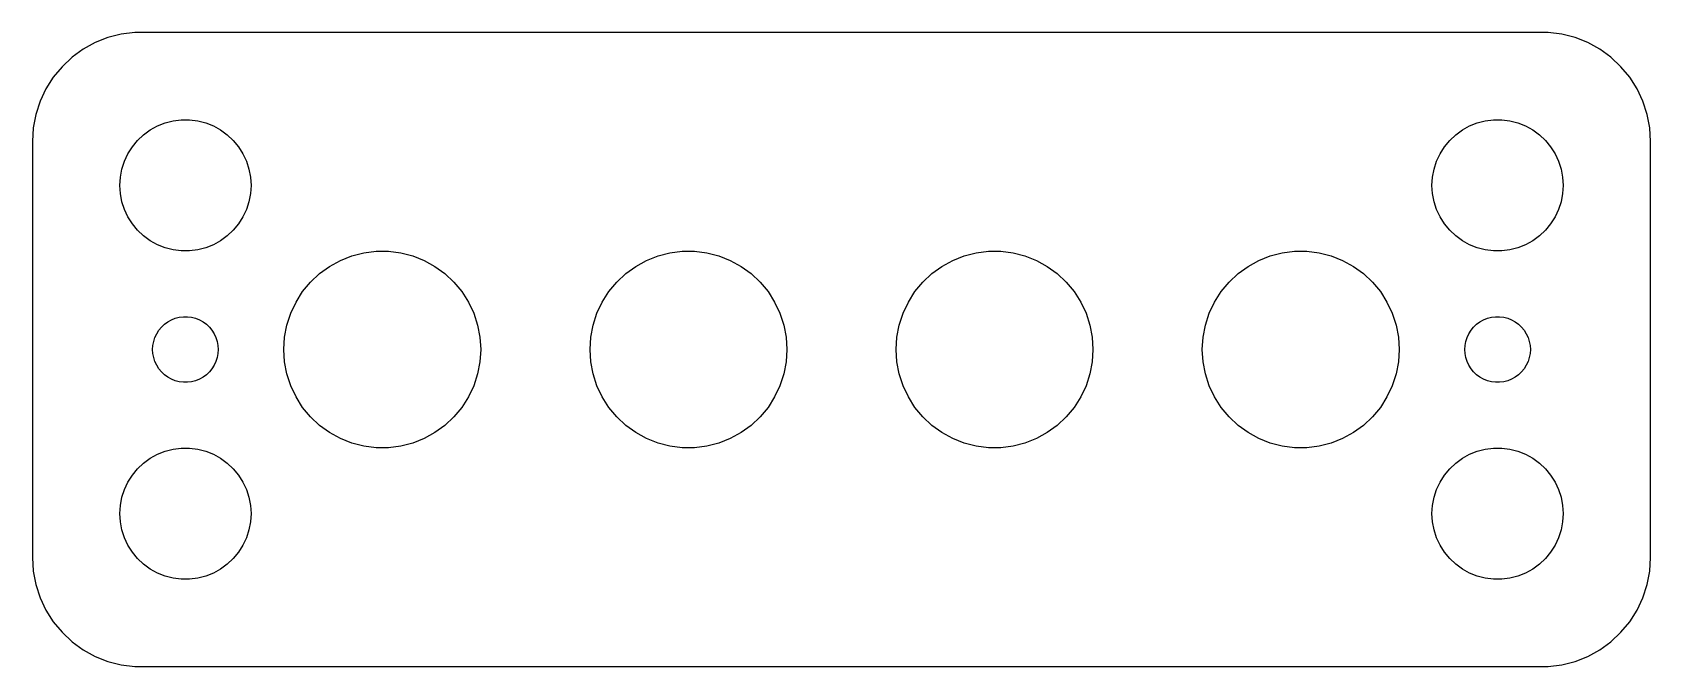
# Model space of a CAD drawing. Header units: metres. Extents: x -37 to 37, y -14.5 to 14.5.
import ezdxf

# ---------------------------------------------------------------- set-up
doc = ezdxf.new("R2010")
doc.units = ezdxf.units.M

msp = doc.modelspace()

# ---------------------------------------------------------------- linework, layer by layer
for p, q in [((-33.5451, 14.2553), (-34.1289, 14.0241)), ((-32.9369, 14.4114), (-33.5451, 14.2553)), ((-32.3139, 14.4901), (-32.9369, 14.4114)), ((32.3139, 14.4901), (-32.3139, 14.4901)), ((32.9369, 14.4114), (32.3139, 14.4901)), ((33.5451, 14.2553), (32.9369, 14.4114)), ((34.1289, 14.0241), (33.5451, 14.2553)), ((-35.1871, 13.3526), (-35.6448, 12.9227)), ((-34.6791, 13.7216), (-35.1871, 13.3526)), ((-34.1289, 14.0241), (-34.6791, 13.7216)), ((34.6791, 13.7216), (34.1289, 14.0241)), ((35.1871, 13.3526), (34.6791, 13.7216)), ((35.6448, 12.9227), (35.1871, 13.3526)), ((-35.6448, 12.9227), (-36.0451, 12.4389)), ((36.0451, 12.4389), (35.6448, 12.9227)), ((-36.3815, 11.9088), (-36.6489, 11.3406)), ((-36.0451, 12.4389), (-36.3815, 11.9088)), ((36.3815, 11.9088), (36.0451, 12.4389)), ((36.6489, 11.3406), (36.3815, 11.9088)), ((-36.6489, 11.3406), (-36.8429, 10.7434)), ((36.8429, 10.7434), (36.6489, 11.3406)), ((-36.8429, 10.7434), (-36.9606, 10.1267)), ((-30.927, 10.3532), (-30.5621, 10.4469)), ((-30.5621, 10.4469), (-30.1884, 10.4941)), ((-30.1884, 10.4941), (-29.8116, 10.4941)), ((-29.8116, 10.4941), (-29.4379, 10.4469)), ((-29.4379, 10.4469), (-29.0729, 10.3532)), ((29.0729, 10.3532), (29.4379, 10.4469)), ((29.4379, 10.4469), (29.8116, 10.4941)), ((29.8116, 10.4941), (30.1884, 10.4941)), ((30.1884, 10.4941), (30.5621, 10.4469)), ((30.5621, 10.4469), (30.927, 10.3532)), ((36.9606, 10.1267), (36.8429, 10.7434)), ((-36.9606, 10.1267), (-37, 9.5)), ((-32.1869, 9.55363), (-31.9123, 9.81154)), ((-31.9123, 9.81154), (-31.6075, 10.033)), ((-31.6075, 10.033), (-31.2773, 10.2145)), ((-31.2773, 10.2145), (-30.927, 10.3532)), ((-29.0729, 10.3532), (-28.7227, 10.2145)), ((-28.7227, 10.2145), (-28.3925, 10.033)), ((-28.3925, 10.033), (-28.0877, 9.81154)), ((-28.0877, 9.81154), (-27.8131, 9.55363)), ((27.8131, 9.55363), (28.0877, 9.81154)), ((28.0877, 9.81154), (28.3925, 10.033)), ((28.3925, 10.033), (28.7227, 10.2145)), ((28.7227, 10.2145), (29.0729, 10.3532)), ((30.927, 10.3532), (31.2773, 10.2145)), ((31.2773, 10.2145), (31.6075, 10.033)), ((31.6075, 10.033), (31.9123, 9.81154)), ((31.9123, 9.81154), (32.1869, 9.55363)), ((37, 9.5), (36.9606, 10.1267)), ((-37, 9.5), (-37, -9.5)), ((-32.7893, 8.60437), (-32.6289, 8.94525)), ((-32.6289, 8.94525), (-32.427, 9.26335)), ((-32.427, 9.26335), (-32.1869, 9.55363)), ((-27.8131, 9.55363), (-27.5729, 9.26335)), ((-27.5729, 9.26335), (-27.3711, 8.94525)), ((-27.3711, 8.94525), (-27.2107, 8.60437)), ((27.2107, 8.60437), (27.3711, 8.94525)), ((27.3711, 8.94525), (27.5729, 9.26335)), ((27.5729, 9.26335), (27.8131, 9.55363)), ((32.1869, 9.55363), (32.427, 9.26335)), ((32.427, 9.26335), (32.6289, 8.94525)), ((32.6289, 8.94525), (32.7893, 8.60437)), ((37, -9.5), (37, 9.5)), ((-32.9763, 7.87599), (-32.9057, 8.24606)), ((-32.9057, 8.24606), (-32.7893, 8.60437)), ((-27.2107, 8.60437), (-27.0942, 8.24606)), ((-27.0942, 8.24606), (-27.0237, 7.87599)), ((27.0237, 7.87599), (27.0942, 8.24606)), ((27.0942, 8.24606), (27.2107, 8.60437)), ((32.7893, 8.60437), (32.9057, 8.24606)), ((32.9057, 8.24606), (32.9763, 7.87599)), ((-33, 7.5), (-32.9763, 7.87599)), ((-32.9763, 7.12399), (-33, 7.5)), ((-27.0237, 7.87599), (-27, 7.5)), ((-27, 7.5), (-27.0237, 7.12399)), ((27, 7.5), (27.0237, 7.87599)), ((27.0237, 7.12399), (27, 7.5)), ((32.9763, 7.87599), (33, 7.5)), ((33, 7.5), (32.9763, 7.12399)), ((-32.9057, 6.75392), (-32.9763, 7.12399)), ((-32.7893, 6.39561), (-32.9057, 6.75392)), ((-27.0942, 6.75392), (-27.2107, 6.39561)), ((-27.0237, 7.12399), (-27.0942, 6.75392)), ((27.0942, 6.75392), (27.0237, 7.12399)), ((27.2107, 6.39561), (27.0942, 6.75392)), ((32.9057, 6.75392), (32.7893, 6.39561)), ((32.9763, 7.12399), (32.9057, 6.75392)), ((-32.6289, 6.05473), (-32.7893, 6.39561)), ((-32.427, 5.73663), (-32.6289, 6.05473)), ((-27.3711, 6.05473), (-27.5729, 5.73663)), ((-27.2107, 6.39561), (-27.3711, 6.05473)), ((27.3711, 6.05473), (27.2107, 6.39561)), ((27.5729, 5.73663), (27.3711, 6.05473)), ((32.6289, 6.05473), (32.427, 5.73663)), ((32.7893, 6.39561), (32.6289, 6.05473)), ((-32.1869, 5.44635), (-32.427, 5.73663)), ((-31.9123, 5.18845), (-32.1869, 5.44635)), ((-31.6075, 4.96701), (-31.9123, 5.18845)), ((-28.0877, 5.18845), (-28.3925, 4.96701)), ((-27.8131, 5.44635), (-28.0877, 5.18845)), ((-27.5729, 5.73663), (-27.8131, 5.44635)), ((27.8131, 5.44635), (27.5729, 5.73663)), ((28.0877, 5.18845), (27.8131, 5.44635)), ((28.3925, 4.96701), (28.0877, 5.18845)), ((31.9123, 5.18845), (31.6075, 4.96701)), ((32.1869, 5.44635), (31.9123, 5.18845)), ((32.427, 5.73663), (32.1869, 5.44635)), ((-31.2773, 4.78551), (-31.6075, 4.96701)), ((-30.927, 4.64682), (-31.2773, 4.78551)), ((-30.5621, 4.55313), (-30.927, 4.64682)), ((-30.1884, 4.50591), (-30.5621, 4.55313)), ((-29.8116, 4.50591), (-30.1884, 4.50591)), ((-29.4379, 4.55313), (-29.8116, 4.50591)), ((-29.0729, 4.64682), (-29.4379, 4.55313)), ((-28.7227, 4.78551), (-29.0729, 4.64682)), ((-28.3925, 4.96701), (-28.7227, 4.78551)), ((-21.8432, 4.42029), (-21.2825, 4.49112)), ((-21.2825, 4.49112), (-20.7174, 4.49112)), ((-20.7174, 4.49112), (-20.1568, 4.42029)), ((-7.8432, 4.42029), (-7.28255, 4.49112)), ((-7.28255, 4.49112), (-6.71744, 4.49112)), ((-6.71744, 4.49112), (-6.15678, 4.42029)), ((6.15678, 4.42029), (6.71744, 4.49112)), ((6.71744, 4.49112), (7.28255, 4.49112)), ((7.28255, 4.49112), (7.8432, 4.42029)), ((20.1568, 4.42029), (20.7174, 4.49112)), ((20.7174, 4.49112), (21.2825, 4.49112)), ((21.2825, 4.49112), (21.8432, 4.42029)), ((28.7227, 4.78551), (28.3925, 4.96701)), ((29.0729, 4.64682), (28.7227, 4.78551)), ((29.4379, 4.55313), (29.0729, 4.64682)), ((29.8116, 4.50591), (29.4379, 4.55313)), ((30.1884, 4.50591), (29.8116, 4.50591)), ((30.5621, 4.55313), (30.1884, 4.50591)), ((30.927, 4.64682), (30.5621, 4.55313)), ((31.2773, 4.78551), (30.927, 4.64682)), ((31.6075, 4.96701), (31.2773, 4.78551)), ((-23.8684, 3.4673), (-23.4112, 3.79947)), ((-23.4112, 3.79947), (-22.916, 4.07172)), ((-22.916, 4.07172), (-22.3906, 4.27974)), ((-22.3906, 4.27974), (-21.8432, 4.42029)), ((-20.1568, 4.42029), (-19.6094, 4.27974)), ((-19.6094, 4.27974), (-19.084, 4.07172)), ((-19.084, 4.07172), (-18.5888, 3.79947)), ((-18.5888, 3.79947), (-18.1316, 3.4673)), ((-9.86839, 3.4673), (-9.41121, 3.79947)), ((-9.41121, 3.79947), (-8.916, 4.07172)), ((-8.916, 4.07172), (-8.39056, 4.27974)), ((-8.39056, 4.27974), (-7.8432, 4.42029)), ((-6.15678, 4.42029), (-5.60942, 4.27974)), ((-5.60942, 4.27974), (-5.08398, 4.07172)), ((-5.08398, 4.07172), (-4.58878, 3.79947)), ((-4.58878, 3.79947), (-4.13159, 3.4673)), ((4.13159, 3.4673), (4.58878, 3.79947)), ((4.58878, 3.79947), (5.08398, 4.07172)), ((5.08398, 4.07172), (5.60942, 4.27974)), ((5.60942, 4.27974), (6.15678, 4.42029)), ((7.8432, 4.42029), (8.39056, 4.27974)), ((8.39056, 4.27974), (8.916, 4.07172)), ((8.916, 4.07172), (9.41121, 3.79947)), ((9.41121, 3.79947), (9.86839, 3.4673)), ((18.1316, 3.4673), (18.5888, 3.79947)), ((18.5888, 3.79947), (19.084, 4.07172)), ((19.084, 4.07172), (19.6094, 4.27974)), ((19.6094, 4.27974), (20.1568, 4.42029)), ((21.8432, 4.42029), (22.3906, 4.27974)), ((22.3906, 4.27974), (22.916, 4.07172)), ((22.916, 4.07172), (23.4112, 3.79947)), ((23.4112, 3.79947), (23.8684, 3.4673)), ((-24.6406, 2.64502), (-24.2803, 3.08046)), ((-24.2803, 3.08046), (-23.8684, 3.4673)), ((-18.1316, 3.4673), (-17.7196, 3.08046)), ((-17.7196, 3.08046), (-17.3594, 2.64502)), ((-10.6406, 2.64502), (-10.2803, 3.08046)), ((-10.2803, 3.08046), (-9.86839, 3.4673)), ((-4.13159, 3.4673), (-3.71964, 3.08046)), ((-3.71964, 3.08046), (-3.35942, 2.64502)), ((3.35942, 2.64502), (3.71964, 3.08046)), ((3.71964, 3.08046), (4.13159, 3.4673)), ((9.86839, 3.4673), (10.2803, 3.08046)), ((10.2803, 3.08046), (10.6406, 2.64502)), ((17.3594, 2.64502), (17.7196, 3.08046)), ((17.7196, 3.08046), (18.1316, 3.4673)), ((23.8684, 3.4673), (24.2803, 3.08046)), ((24.2803, 3.08046), (24.6406, 2.64502)), ((-24.9434, 2.16788), (-24.6406, 2.64502)), ((-17.3594, 2.64502), (-17.0566, 2.16788)), ((-10.9434, 2.16788), (-10.6406, 2.64502)), ((-3.35942, 2.64502), (-3.05661, 2.16788)), ((3.05661, 2.16788), (3.35942, 2.64502)), ((10.6406, 2.64502), (10.9434, 2.16788)), ((17.0566, 2.16788), (17.3594, 2.64502)), ((24.6406, 2.64502), (24.9434, 2.16788)), ((-30.2811, 1.47342), (-30.0942, 1.49704)), ((-30.0942, 1.49704), (-29.9058, 1.49704)), ((-29.9058, 1.49704), (-29.7189, 1.47342)), ((-25.3586, 1.11909), (-25.184, 1.65656)), ((-25.184, 1.65656), (-24.9434, 2.16788)), ((-17.0566, 2.16788), (-16.816, 1.65656)), ((-16.816, 1.65656), (-16.6414, 1.11909)), ((-11.3586, 1.11909), (-11.184, 1.65656)), ((-11.184, 1.65656), (-10.9434, 2.16788)), ((-3.05661, 2.16788), (-2.81599, 1.65656)), ((-2.81599, 1.65656), (-2.64137, 1.11909)), ((2.64137, 1.11909), (2.81599, 1.65656)), ((2.81599, 1.65656), (3.05661, 2.16788)), ((10.9434, 2.16788), (11.184, 1.65656)), ((11.184, 1.65656), (11.3586, 1.11909)), ((16.6414, 1.11909), (16.816, 1.65656)), ((16.816, 1.65656), (17.0566, 2.16788)), ((24.9434, 2.16788), (25.184, 1.65656)), ((25.184, 1.65656), (25.3586, 1.11909)), ((29.7189, 1.47342), (29.9058, 1.49704)), ((29.9058, 1.49704), (30.0942, 1.49704)), ((30.0942, 1.49704), (30.2811, 1.47342)), ((-31.3145, 0.722626), (-31.2135, 0.881668)), ((-31.2135, 0.881668), (-31.0934, 1.02681)), ((-31.0934, 1.02681), (-30.9561, 1.15576)), ((-30.9561, 1.15576), (-30.8037, 1.26648)), ((-30.8037, 1.26648), (-30.6387, 1.35724)), ((-30.6387, 1.35724), (-30.4635, 1.42657)), ((-30.4635, 1.42657), (-30.2811, 1.47342)), ((-29.7189, 1.47342), (-29.5365, 1.42657)), ((-29.5365, 1.42657), (-29.3613, 1.35724)), ((-29.3613, 1.35724), (-29.1963, 1.26648)), ((-29.1963, 1.26648), (-29.0439, 1.15576)), ((-29.0439, 1.15576), (-28.9065, 1.02681)), ((-28.9065, 1.02681), (-28.7865, 0.881668)), ((-28.7865, 0.881668), (-28.6855, 0.722626)), ((-25.4645, 0.563995), (-25.3586, 1.11909)), ((-16.6414, 1.11909), (-16.5355, 0.563995)), ((-11.4645, 0.563995), (-11.3586, 1.11909)), ((-2.64137, 1.11909), (-2.53548, 0.563995)), ((2.53548, 0.563995), (2.64137, 1.11909)), ((11.3586, 1.11909), (11.4645, 0.563995)), ((16.5355, 0.563995), (16.6414, 1.11909)), ((25.3586, 1.11909), (25.4645, 0.563995)), ((28.6855, 0.722626), (28.7865, 0.881668)), ((28.7865, 0.881668), (28.9065, 1.02681)), ((28.9065, 1.02681), (29.0439, 1.15576)), ((29.0439, 1.15576), (29.1963, 1.26648)), ((29.1963, 1.26648), (29.3613, 1.35724)), ((29.3613, 1.35724), (29.5365, 1.42657)), ((29.5365, 1.42657), (29.7189, 1.47342)), ((30.2811, 1.47342), (30.4635, 1.42657)), ((30.4635, 1.42657), (30.6387, 1.35724)), ((30.6387, 1.35724), (30.8037, 1.26648)), ((30.8037, 1.26648), (30.9561, 1.15576)), ((30.9561, 1.15576), (31.0934, 1.02681)), ((31.0934, 1.02681), (31.2135, 0.881668)), ((31.2135, 0.881668), (31.3145, 0.722626)), ((-31.5, 0), (-31.4882, 0.187988)), ((-31.4882, -0.187988), (-31.5, 0)), ((-31.4882, 0.187988), (-31.4529, 0.373032)), ((-31.4529, 0.373032), (-31.3947, 0.552185)), ((-31.3947, 0.552185), (-31.3145, 0.722626)), ((-28.6855, 0.722626), (-28.6053, 0.552185)), ((-28.6053, 0.552185), (-28.5471, 0.373032)), ((-28.5471, 0.373032), (-28.5118, 0.187988)), ((-28.5118, 0.187988), (-28.5, 0)), ((-28.5, 0), (-28.5118, -0.187988)), ((-25.5, 0), (-25.4645, 0.563995)), ((-25.4645, -0.563995), (-25.5, 0)), ((-16.5355, 0.563995), (-16.5, 0)), ((-16.5, 0), (-16.5355, -0.563995)), ((-11.5, 0), (-11.4645, 0.563995)), ((-11.4645, -0.563995), (-11.5, 0)), ((-2.53548, 0.563995), (-2.5, 0)), ((-2.5, 0), (-2.53548, -0.563995)), ((2.5, 0), (2.53548, 0.563995)), ((2.53548, -0.563995), (2.5, 0)), ((11.4645, 0.563995), (11.5, 0)), ((11.5, 0), (11.4645, -0.563995)), ((16.5, 0), (16.5355, 0.563995)), ((16.5355, -0.563995), (16.5, 0)), ((25.4645, 0.563995), (25.5, 0)), ((25.5, 0), (25.4645, -0.563995)), ((28.5, 0), (28.5118, 0.187988)), ((28.5118, -0.187988), (28.5, 0)), ((28.5118, 0.187988), (28.5471, 0.373032)), ((28.5471, 0.373032), (28.6053, 0.552185)), ((28.6053, 0.552185), (28.6855, 0.722626)), ((31.3145, 0.722626), (31.3947, 0.552185)), ((31.3947, 0.552185), (31.4529, 0.373032)), ((31.4529, 0.373032), (31.4882, 0.187988)), ((31.4882, 0.187988), (31.5, 0)), ((31.5, 0), (31.4882, -0.187988)), ((-31.4529, -0.373032), (-31.4882, -0.187988)), ((-31.3947, -0.552185), (-31.4529, -0.373032)), ((-31.3145, -0.722626), (-31.3947, -0.552185)), ((-31.2135, -0.881668), (-31.3145, -0.722626)), ((-28.6855, -0.722626), (-28.7865, -0.881668)), ((-28.6053, -0.552185), (-28.6855, -0.722626)), ((-28.5471, -0.373032), (-28.6053, -0.552185)), ((-28.5118, -0.187988), (-28.5471, -0.373032)), ((-25.3586, -1.11909), (-25.4645, -0.563995)), ((-16.5355, -0.563995), (-16.6414, -1.11909)), ((-11.3586, -1.11909), (-11.4645, -0.563995)), ((-2.53548, -0.563995), (-2.64137, -1.11909)), ((2.64137, -1.11909), (2.53548, -0.563995)), ((11.4645, -0.563995), (11.3586, -1.11909)), ((16.6414, -1.11909), (16.5355, -0.563995)), ((25.4645, -0.563995), (25.3586, -1.11909)), ((28.5471, -0.373032), (28.5118, -0.187988)), ((28.6053, -0.552185), (28.5471, -0.373032)), ((28.6855, -0.722626), (28.6053, -0.552185)), ((28.7865, -0.881668), (28.6855, -0.722626)), ((31.3145, -0.722626), (31.2135, -0.881668)), ((31.3947, -0.552185), (31.3145, -0.722626)), ((31.4529, -0.373032), (31.3947, -0.552185)), ((31.4882, -0.187988), (31.4529, -0.373032)), ((-31.0934, -1.02681), (-31.2135, -0.881668)), ((-30.9561, -1.15576), (-31.0934, -1.02681)), ((-30.8037, -1.26648), (-30.9561, -1.15576)), ((-30.6387, -1.35724), (-30.8037, -1.26648)), ((-30.4635, -1.42657), (-30.6387, -1.35724)), ((-30.2811, -1.47342), (-30.4635, -1.42657)), ((-30.0942, -1.49704), (-30.2811, -1.47342)), ((-29.7189, -1.47342), (-29.9058, -1.49704)), ((-29.5365, -1.42657), (-29.7189, -1.47342)), ((-29.3613, -1.35724), (-29.5365, -1.42657)), ((-29.1963, -1.26648), (-29.3613, -1.35724)), ((-29.0439, -1.15576), (-29.1963, -1.26648)), ((-28.9065, -1.02681), (-29.0439, -1.15576)), ((-28.7865, -0.881668), (-28.9065, -1.02681)), ((-25.184, -1.65656), (-25.3586, -1.11909)), ((-16.6414, -1.11909), (-16.816, -1.65656)), ((-11.184, -1.65656), (-11.3586, -1.11909)), ((-2.64137, -1.11909), (-2.81599, -1.65656)), ((2.81599, -1.65656), (2.64137, -1.11909)), ((11.3586, -1.11909), (11.184, -1.65656)), ((16.816, -1.65656), (16.6414, -1.11909)), ((25.3586, -1.11909), (25.184, -1.65656)), ((28.9065, -1.02681), (28.7865, -0.881668)), ((29.0439, -1.15576), (28.9065, -1.02681)), ((29.1963, -1.26648), (29.0439, -1.15576)), ((29.3613, -1.35724), (29.1963, -1.26648)), ((29.5365, -1.42657), (29.3613, -1.35724)), ((29.7189, -1.47342), (29.5365, -1.42657)), ((29.9058, -1.49704), (29.7189, -1.47342)), ((30.2811, -1.47342), (30.0942, -1.49704)), ((30.4635, -1.42657), (30.2811, -1.47342)), ((30.6387, -1.35724), (30.4635, -1.42657)), ((30.8037, -1.26648), (30.6387, -1.35724)), ((30.9561, -1.15576), (30.8037, -1.26648)), ((31.0934, -1.02681), (30.9561, -1.15576)), ((31.2135, -0.881668), (31.0934, -1.02681)), ((-29.9058, -1.49704), (-30.0942, -1.49704)), ((-24.9434, -2.16788), (-25.184, -1.65656)), ((-24.6406, -2.64502), (-24.9434, -2.16788)), ((-17.0566, -2.16788), (-17.3594, -2.64502)), ((-16.816, -1.65656), (-17.0566, -2.16788)), ((-10.9434, -2.16788), (-11.184, -1.65656)), ((-10.6406, -2.64502), (-10.9434, -2.16788)), ((-3.05661, -2.16788), (-3.35942, -2.64502)), ((-2.81599, -1.65656), (-3.05661, -2.16788)), ((3.05661, -2.16788), (2.81599, -1.65656)), ((3.35942, -2.64502), (3.05661, -2.16788)), ((10.9434, -2.16788), (10.6406, -2.64502)), ((11.184, -1.65656), (10.9434, -2.16788)), ((17.0566, -2.16788), (16.816, -1.65656)), ((17.3594, -2.64502), (17.0566, -2.16788)), ((24.9434, -2.16788), (24.6406, -2.64502)), ((25.184, -1.65656), (24.9434, -2.16788)), ((30.0942, -1.49704), (29.9058, -1.49704)), ((-24.2803, -3.08046), (-24.6406, -2.64502)), ((-17.3594, -2.64502), (-17.7196, -3.08046)), ((-10.2803, -3.08046), (-10.6406, -2.64502)), ((-3.35942, -2.64502), (-3.71964, -3.08046)), ((3.71964, -3.08046), (3.35942, -2.64502)), ((10.6406, -2.64502), (10.2803, -3.08046)), ((17.7196, -3.08046), (17.3594, -2.64502)), ((24.6406, -2.64502), (24.2803, -3.08046)), ((-23.8684, -3.4673), (-24.2803, -3.08046)), ((-23.4112, -3.79947), (-23.8684, -3.4673)), ((-18.1316, -3.4673), (-18.5888, -3.79947)), ((-17.7196, -3.08046), (-18.1316, -3.4673)), ((-9.86839, -3.4673), (-10.2803, -3.08046)), ((-9.41121, -3.79947), (-9.86839, -3.4673)), ((-4.13159, -3.4673), (-4.58878, -3.79947)), ((-3.71964, -3.08046), (-4.13159, -3.4673)), ((4.13159, -3.4673), (3.71964, -3.08046)), ((4.58878, -3.79947), (4.13159, -3.4673)), ((9.86839, -3.4673), (9.41121, -3.79947)), ((10.2803, -3.08046), (9.86839, -3.4673)), ((18.1316, -3.4673), (17.7196, -3.08046)), ((18.5888, -3.79947), (18.1316, -3.4673)), ((23.8684, -3.4673), (23.4112, -3.79947)), ((24.2803, -3.08046), (23.8684, -3.4673)), ((-22.916, -4.07172), (-23.4112, -3.79947)), ((-22.3906, -4.27974), (-22.916, -4.07172)), ((-21.8432, -4.42029), (-22.3906, -4.27974)), ((-21.2825, -4.49112), (-21.8432, -4.42029)), ((-20.1568, -4.42029), (-20.7174, -4.49112)), ((-19.6094, -4.27974), (-20.1568, -4.42029)), ((-19.084, -4.07172), (-19.6094, -4.27974)), ((-18.5888, -3.79947), (-19.084, -4.07172)), ((-8.916, -4.07172), (-9.41121, -3.79947)), ((-8.39056, -4.27974), (-8.916, -4.07172)), ((-7.8432, -4.42029), (-8.39056, -4.27974)), ((-7.28255, -4.49112), (-7.8432, -4.42029)), ((-6.15678, -4.42029), (-6.71744, -4.49112)), ((-5.60942, -4.27974), (-6.15678, -4.42029)), ((-5.08398, -4.07172), (-5.60942, -4.27974)), ((-4.58878, -3.79947), (-5.08398, -4.07172)), ((5.08398, -4.07172), (4.58878, -3.79947)), ((5.60942, -4.27974), (5.08398, -4.07172)), ((6.15678, -4.42029), (5.60942, -4.27974)), ((6.71744, -4.49112), (6.15678, -4.42029)), ((7.8432, -4.42029), (7.28255, -4.49112)), ((8.39056, -4.27974), (7.8432, -4.42029)), ((8.916, -4.07172), (8.39056, -4.27974)), ((9.41121, -3.79947), (8.916, -4.07172)), ((19.084, -4.07172), (18.5888, -3.79947)), ((19.6094, -4.27974), (19.084, -4.07172)), ((20.1568, -4.42029), (19.6094, -4.27974)), ((20.7174, -4.49112), (20.1568, -4.42029)), ((21.8432, -4.42029), (21.2825, -4.49112)), ((22.3906, -4.27974), (21.8432, -4.42029)), ((22.916, -4.07172), (22.3906, -4.27974)), ((23.4112, -3.79947), (22.916, -4.07172)), ((-31.9123, -5.18845), (-31.6075, -4.96701)), ((-31.6075, -4.96701), (-31.2773, -4.78551)), ((-31.2773, -4.78551), (-30.927, -4.64682)), ((-30.927, -4.64682), (-30.5621, -4.55313)), ((-30.5621, -4.55313), (-30.1884, -4.50591)), ((-30.1884, -4.50591), (-29.8116, -4.50591)), ((-29.8116, -4.50591), (-29.4379, -4.55313)), ((-29.4379, -4.55313), (-29.0729, -4.64682)), ((-29.0729, -4.64682), (-28.7227, -4.78551)), ((-28.7227, -4.78551), (-28.3925, -4.96701)), ((-28.3925, -4.96701), (-28.0877, -5.18845)), ((-20.7174, -4.49112), (-21.2825, -4.49112)), ((-6.71744, -4.49112), (-7.28255, -4.49112)), ((7.28255, -4.49112), (6.71744, -4.49112)), ((21.2825, -4.49112), (20.7174, -4.49112)), ((28.0877, -5.18845), (28.3925, -4.96701)), ((28.3925, -4.96701), (28.7227, -4.78551)), ((28.7227, -4.78551), (29.0729, -4.64682)), ((29.0729, -4.64682), (29.4379, -4.55313)), ((29.4379, -4.55313), (29.8116, -4.50591)), ((29.8116, -4.50591), (30.1884, -4.50591)), ((30.1884, -4.50591), (30.5621, -4.55313)), ((30.5621, -4.55313), (30.927, -4.64682)), ((30.927, -4.64682), (31.2773, -4.78551)), ((31.2773, -4.78551), (31.6075, -4.96701)), ((31.6075, -4.96701), (31.9123, -5.18845)), ((-32.6289, -6.05473), (-32.427, -5.73663)), ((-32.427, -5.73663), (-32.1869, -5.44635)), ((-32.1869, -5.44635), (-31.9123, -5.18845)), ((-28.0877, -5.18845), (-27.8131, -5.44635)), ((-27.8131, -5.44635), (-27.5729, -5.73663)), ((-27.5729, -5.73663), (-27.3711, -6.05473)), ((27.3711, -6.05473), (27.5729, -5.73663)), ((27.5729, -5.73663), (27.8131, -5.44635)), ((27.8131, -5.44635), (28.0877, -5.18845)), ((31.9123, -5.18845), (32.1869, -5.44635)), ((32.1869, -5.44635), (32.427, -5.73663)), ((32.427, -5.73663), (32.6289, -6.05473)), ((-32.9057, -6.75392), (-32.7893, -6.39561)), ((-32.7893, -6.39561), (-32.6289, -6.05473)), ((-27.3711, -6.05473), (-27.2107, -6.39561)), ((-27.2107, -6.39561), (-27.0942, -6.75392)), ((27.0942, -6.75392), (27.2107, -6.39561)), ((27.2107, -6.39561), (27.3711, -6.05473)), ((32.6289, -6.05473), (32.7893, -6.39561)), ((32.7893, -6.39561), (32.9057, -6.75392)), ((-33, -7.5), (-32.9763, -7.12399)), ((-32.9763, -7.12399), (-32.9057, -6.75392)), ((-27.0942, -6.75392), (-27.0237, -7.12399)), ((-27.0237, -7.12399), (-27, -7.5)), ((27, -7.5), (27.0237, -7.12399)), ((27.0237, -7.12399), (27.0942, -6.75392)), ((32.9057, -6.75392), (32.9763, -7.12399)), ((32.9763, -7.12399), (33, -7.5)), ((-32.9763, -7.87599), (-33, -7.5)), ((-32.9057, -8.24606), (-32.9763, -7.87599)), ((-27.0237, -7.87599), (-27.0942, -8.24606)), ((-27, -7.5), (-27.0237, -7.87599)), ((27.0237, -7.87599), (27, -7.5)), ((27.0942, -8.24606), (27.0237, -7.87599)), ((32.9763, -7.87599), (32.9057, -8.24606)), ((33, -7.5), (32.9763, -7.87599)), ((-32.7893, -8.60437), (-32.9057, -8.24606)), ((-32.6289, -8.94525), (-32.7893, -8.60437)), ((-27.2107, -8.60437), (-27.3711, -8.94525)), ((-27.0942, -8.24606), (-27.2107, -8.60437)), ((27.2107, -8.60437), (27.0942, -8.24606)), ((27.3711, -8.94525), (27.2107, -8.60437)), ((32.7893, -8.60437), (32.6289, -8.94525)), ((32.9057, -8.24606), (32.7893, -8.60437)), ((-37, -9.5), (-36.9606, -10.1267)), ((-32.427, -9.26335), (-32.6289, -8.94525)), ((-32.1869, -9.55363), (-32.427, -9.26335)), ((-31.9123, -9.81154), (-32.1869, -9.55363)), ((-27.8131, -9.55363), (-28.0877, -9.81154)), ((-27.5729, -9.26335), (-27.8131, -9.55363)), ((-27.3711, -8.94525), (-27.5729, -9.26335)), ((27.5729, -9.26335), (27.3711, -8.94525)), ((27.8131, -9.55363), (27.5729, -9.26335)), ((28.0877, -9.81154), (27.8131, -9.55363)), ((32.1869, -9.55363), (31.9123, -9.81154)), ((32.427, -9.26335), (32.1869, -9.55363)), ((32.6289, -8.94525), (32.427, -9.26335)), ((36.9606, -10.1267), (37, -9.5)), ((-36.9606, -10.1267), (-36.8429, -10.7434)), ((-31.6075, -10.033), (-31.9123, -9.81154)), ((-31.2773, -10.2145), (-31.6075, -10.033)), ((-30.927, -10.3532), (-31.2773, -10.2145)), ((-30.5621, -10.4469), (-30.927, -10.3532)), ((-29.0729, -10.3532), (-29.4379, -10.4469)), ((-28.7227, -10.2145), (-29.0729, -10.3532)), ((-28.3925, -10.033), (-28.7227, -10.2145)), ((-28.0877, -9.81154), (-28.3925, -10.033)), ((28.3925, -10.033), (28.0877, -9.81154)), ((28.7227, -10.2145), (28.3925, -10.033)), ((29.0729, -10.3532), (28.7227, -10.2145)), ((29.4379, -10.4469), (29.0729, -10.3532)), ((30.927, -10.3532), (30.5621, -10.4469)), ((31.2773, -10.2145), (30.927, -10.3532)), ((31.6075, -10.033), (31.2773, -10.2145)), ((31.9123, -9.81154), (31.6075, -10.033)), ((36.8429, -10.7434), (36.9606, -10.1267)), ((-36.8429, -10.7434), (-36.6489, -11.3406)), ((-30.1884, -10.4941), (-30.5621, -10.4469)), ((-29.8116, -10.4941), (-30.1884, -10.4941)), ((-29.4379, -10.4469), (-29.8116, -10.4941)), ((29.8116, -10.4941), (29.4379, -10.4469)), ((30.1884, -10.4941), (29.8116, -10.4941)), ((30.5621, -10.4469), (30.1884, -10.4941)), ((36.6489, -11.3406), (36.8429, -10.7434)), ((-36.6489, -11.3406), (-36.3815, -11.9088)), ((36.3815, -11.9088), (36.6489, -11.3406)), ((-36.3815, -11.9088), (-36.0451, -12.4389)), ((-36.0451, -12.4389), (-35.6448, -12.9227)), ((35.6448, -12.9227), (36.0451, -12.4389)), ((36.0451, -12.4389), (36.3815, -11.9088)), ((-35.6448, -12.9227), (-35.1871, -13.3526)), ((35.1871, -13.3526), (35.6448, -12.9227)), ((-35.1871, -13.3526), (-34.6791, -13.7216)), ((-34.6791, -13.7216), (-34.1289, -14.0241)), ((-34.1289, -14.0241), (-33.5451, -14.2553)), ((33.5451, -14.2553), (34.1289, -14.0241)), ((34.1289, -14.0241), (34.6791, -13.7216)), ((34.6791, -13.7216), (35.1871, -13.3526)), ((-33.5451, -14.2553), (-32.9369, -14.4114)), ((-32.9369, -14.4114), (-32.3139, -14.4901)), ((-32.3139, -14.4901), (32.3139, -14.4901)), ((32.3139, -14.4901), (32.9369, -14.4114)), ((32.9369, -14.4114), (33.5451, -14.2553))]:
    msp.add_line(p, q)

doc.saveas('drawing.dxf')
